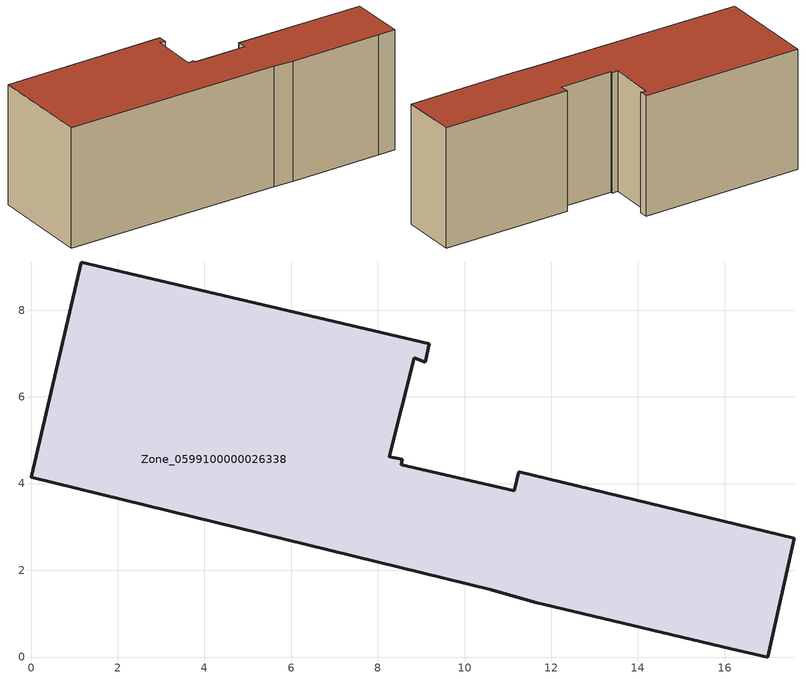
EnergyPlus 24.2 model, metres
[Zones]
Zone_0599100000026338
 floor ground (C_G): 8.54,4.44 11.15,3.83 11.25,4.27 17.61,2.74 16.99,0 16.14,0.19 11.62,1.26 10.62,1.55 0,4.15 1.16,9.11 9.19,7.22 9.09,6.8 8.84,6.9 8.26,4.62 8.57,4.56 z0
 wall outside (C_F): 11.15,3.83 8.54,4.44 8.57,4.56 8.26,4.62 8.84,6.9 9.09,6.8 9.19,7.22 1.16,9.11 0,4.15 10.62,1.55 11.62,1.26 16.14,0.19 16.99,0 17.61,2.74 11.25,4.27 11.15,3.83 z0:6.11
 roof outside (C_R): 8.26,4.62 8.84,6.9 9.09,6.8 9.19,7.22 1.16,9.11 0,4.15 10.62,1.55 11.62,1.26 16.14,0.19 16.99,0 17.61,2.74 11.25,4.27 11.15,3.83 8.54,4.44 8.57,4.56 z6.11
[BUILDING]
Pand.0599100000026338: North Axis=0; Terrain=City; Loads Convergence Tolerance Value=0.04; Temperature Convergence Tolerance Value=0.4; Solar Distribution=FullExterior; Maximum Number of Warmup Days=25; Minimum Number of Warmup Days=1
[Site:Location]
Rotterdam.The.Hague.AP_ZH_NLD Design_Conditions: Latitude=51.96; Longitude=4.45; Time Zone=1; Elevation=-4.5
[SITE:GROUNDTEMPERATURE:BUILDINGSURFACE]
18, 18, 18, 18, 18, 18, 18, 18, 18, 18, 18, 18
[MATERIAL] Thermal Absorptance=0.9; Solar Absorptance=0.7; Visible Absorptance=0.7
Name | Roughness | Thickness | Conductivity | Density | Specific Heat
G.TI.1946 | MediumSmooth | 0.15 | 1 | 540 | 1210
F.TI.1946 | Rough | 0.3 | 0.857143 | 1920 | 840
R.TI.1946 | MediumRough | 0.2 | 0.1 | 1500 | 1000
[CONSTRUCTION]
C_G: G.TI.1946
C_F: F.TI.1946
C_R: R.TI.1946
[ZONE]
Zone_0599100000026338: Type=1; Multiplier=1; Ceiling Height=Autocalculate; Volume=Autocalculate; Floor Area=autocalculate; Part of Total Floor Area=Yes
[ZONEINFILTRATION:DESIGNFLOWRATE]
Infil_Zone_0599100000026338: Zone or ZoneList or Space or SpaceList=Zone_0599100000026338; Schedule=AlwaysOn; Design Flow Rate Calculation Method=Flow/Area; Flow Rate per Floor Area=0.003; Constant Term Coefficient=1; Temperature Term Coefficient=0; Velocity Term Coefficient=0; Velocity Squared Term Coefficient=0
[HVACTEMPLATE:ZONE:IDEALLOADSAIRSYSTEM]
Zone_0599100000026338: Maximum Heating Supply Air Temperature=50; Minimum Cooling Supply Air Temperature=13; Maximum Heating Supply Air Humidity Ratio=0.0156; Minimum Cooling Supply Air Humidity Ratio=0.0077; Heating Limit=NoLimit; Cooling Limit=NoLimit; Dehumidification Control Type=ConstantSensibleHeatRatio; Cooling Sensible Heat Ratio=0.7; Dehumidification Setpoint=60; Humidification Control Type=None; Humidification Setpoint=30; Outdoor Air Method=None; Outdoor Air Flow Rate per Person=0.00944; Outdoor Air Flow Rate per Zone Floor Area=0; Outdoor Air Flow Rate per Zone=0; Demand Controlled Ventilation Type=None; Outdoor Air Economizer Type=NoEconomizer; Heat Recovery Type=None; Sensible Heat Recovery Effectiveness=0.7; Latent Heat Recovery Effectiveness=0.65
[ZONECONTROL:THERMOSTAT]
ThermostatControl_Zone_0599100000026338: Zone or ZoneList=Zone_0599100000026338; Control Type Schedule=DualSetpointControlType; Control 1=Thermostat_Zone_0599100000026338; Temperature Difference Between Cutout And Setpoint=0
[THERMOSTATSETPOINT:DUALSETPOINT]
Thermostat_Zone_0599100000026338: Heating Setpoint Temperature Schedule=HeatingSetpoint_Zone_0599100000026338; Cooling Setpoint Temperature Schedule=CoolingSetpoint_Zone_0599100000026338
[SCHEDULE:COMPACT]
HeatingSetpoint_Zone_0599100000026338: Through: 12/31, For: AllDays, Until: 24:00, 21
CoolingSetpoint_Zone_0599100000026338: Through: 12/31, For: AllDays, Until: 24:00, 24
DualSetpointControlType: Through: 12/31, For: AllDays, Until: 24:00, 4
AlwaysOn: Through: 12/31, For: AllDays, Until: 24:00, 1
